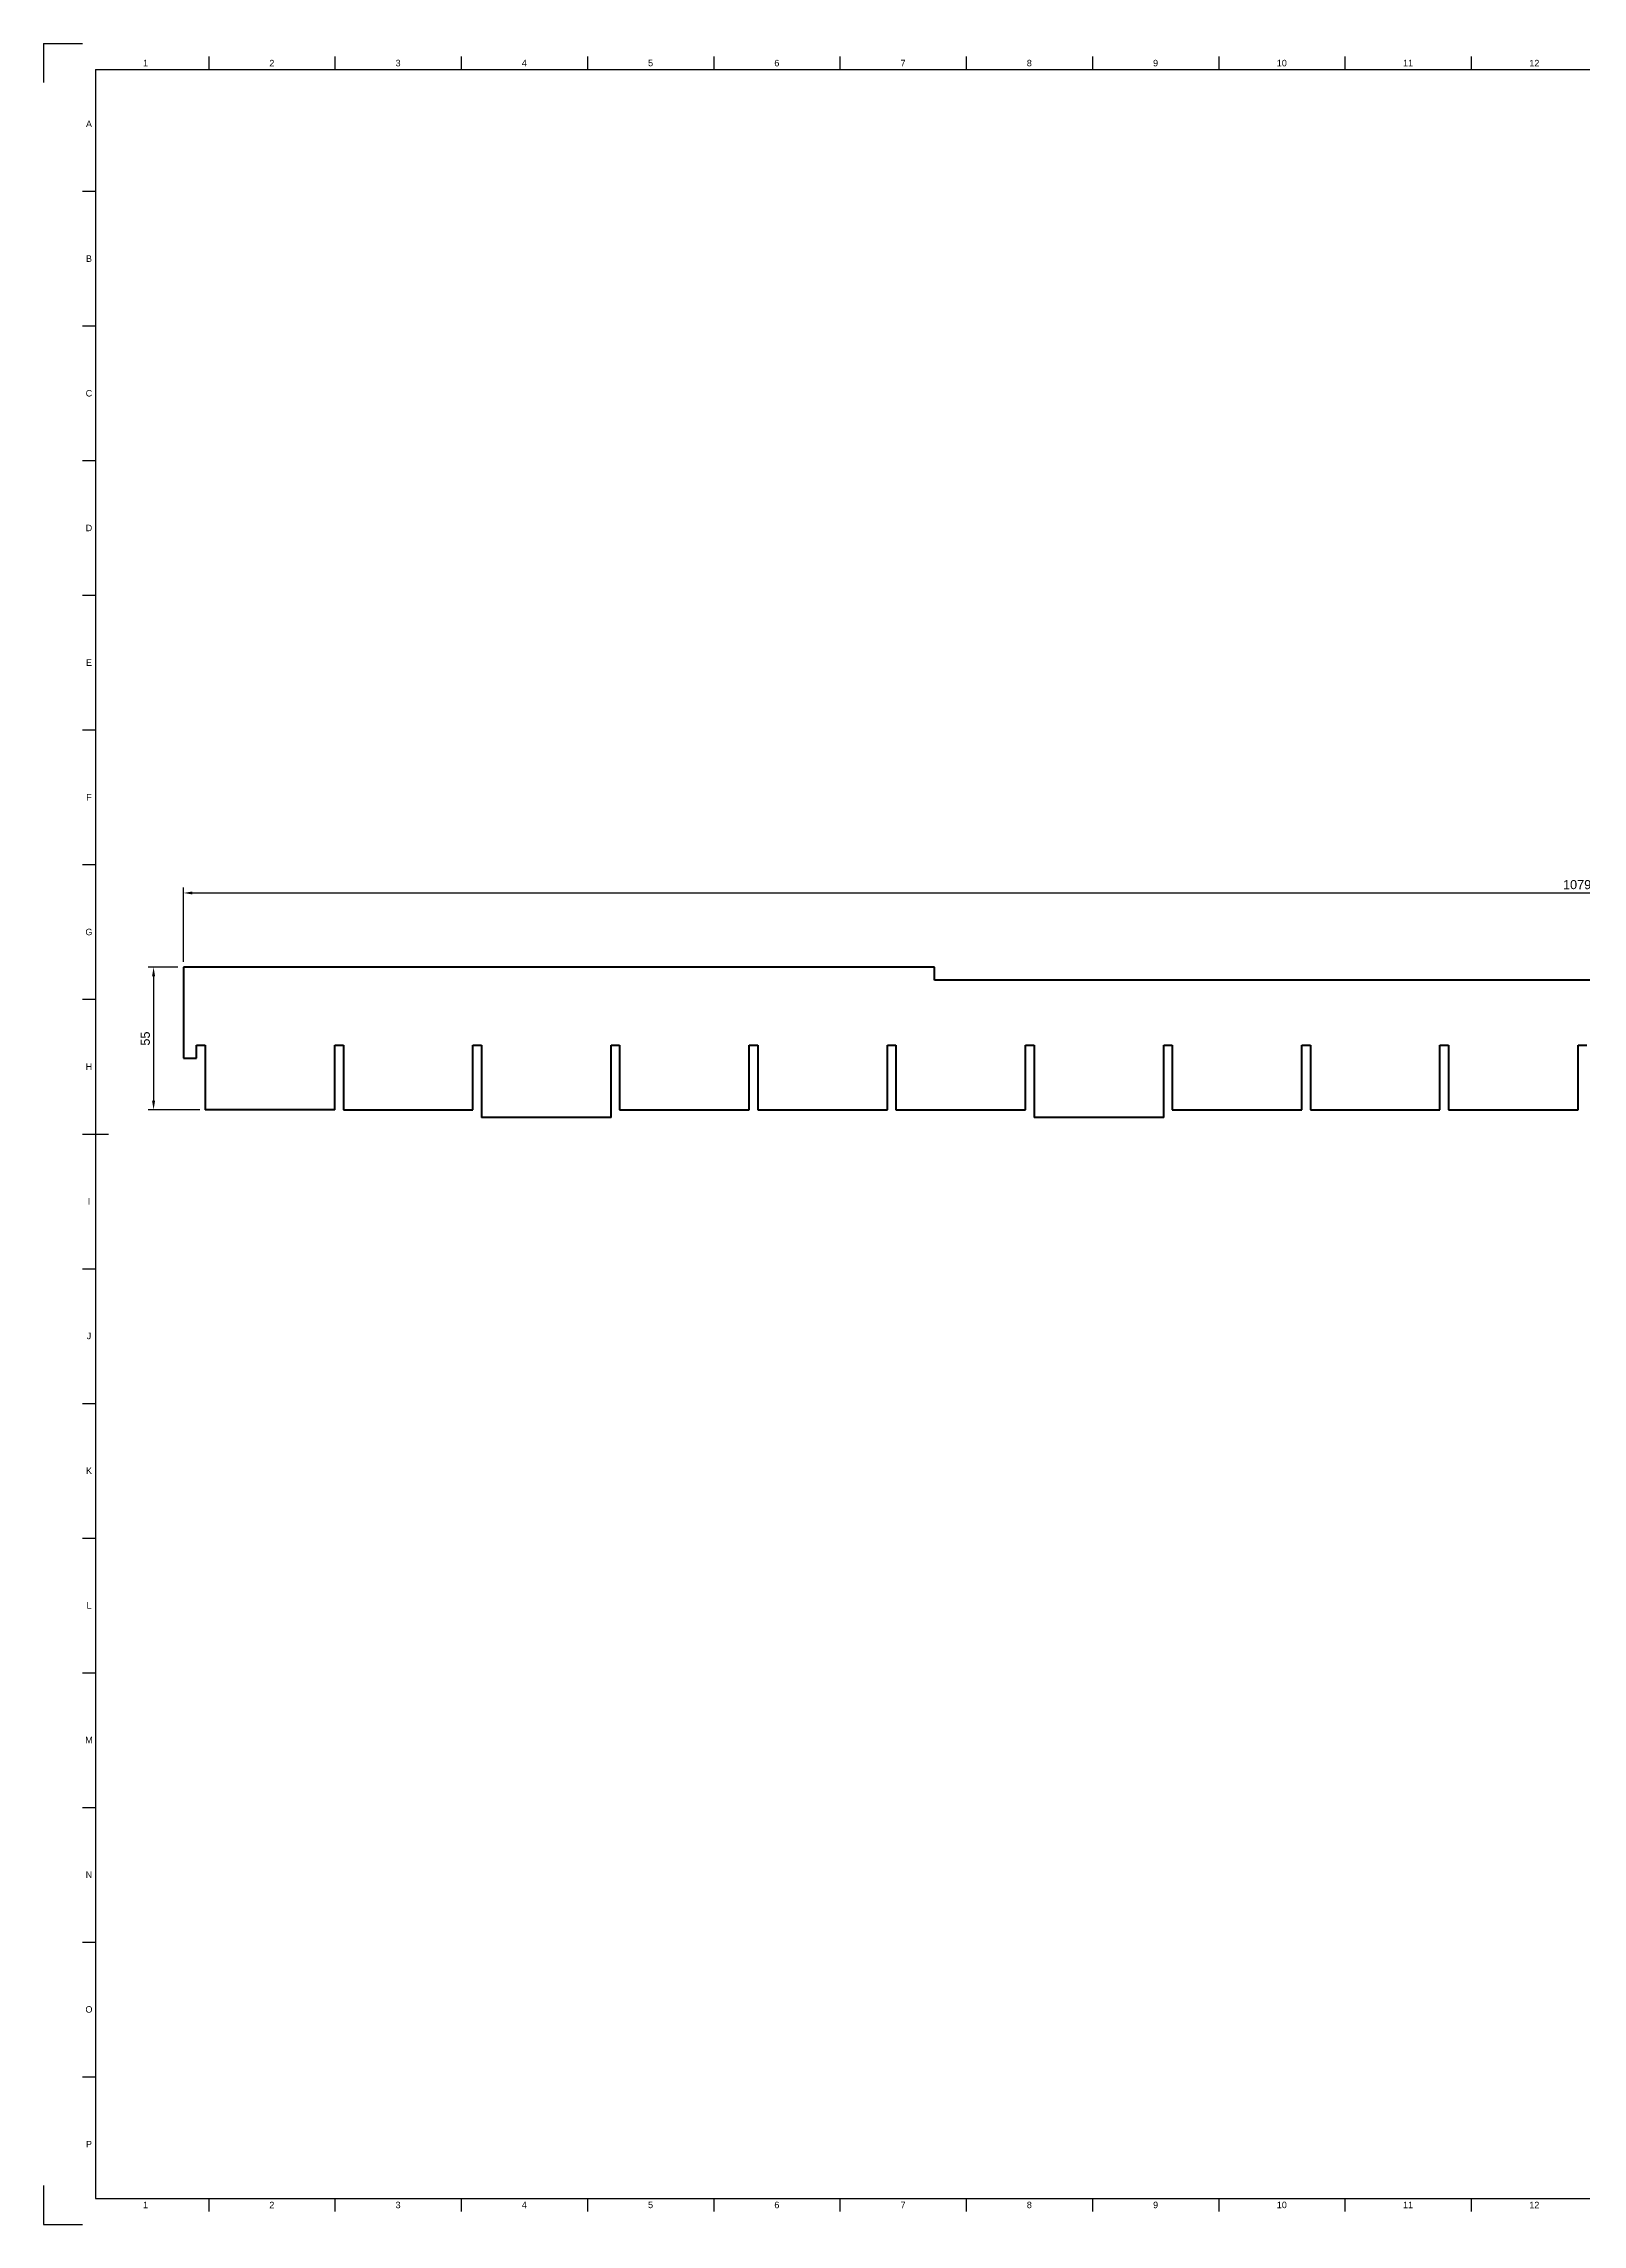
# Model space of a CAD drawing. Header units: millimetres. Extents: x 0 to 1189, y 0 to 841.
# Drawn here: x 0 to 594, y 0 to 841 of the extents above; entities that cross this region are included whole.
import ezdxf
from ezdxf.enums import TextEntityAlignment as Align

# ---------------------------------------------------------------- set-up
doc = ezdxf.new("R2010")
doc.units = ezdxf.units.MM
doc.header["$LTSCALE"] = 0.75
for name, color, linetype, lineweight in [('BORDER', 7, 'Continuous', 25), ('FD_Dimensions', 7, 'Continuous', 25), ('Visible', 7, 'Continuous', 50)]:
    doc.layers.add(name, color=color, linetype=linetype, lineweight=lineweight)
doc.styles.add('FusionTitle', font='arial.ttf')
doc.styles.get("Standard").update_dxf_attribs({"font": 'arial.ttf'})
doc.dimstyles.new('Dim-ISO-25', dxfattribs={"dimtxt": 3.5, "dimasz": 3.5, "dimexe": 2.1, "dimexo": 2.1, "dimgap": 1.4, "dimtad": 1, "dimzin": 12, "dimdsep": 46, "dimtxsty": 'Standard', "dimcen": 0, "dimazin": 3, "dimtp": 0.1, "dimtm": 0.1, "dimtfac": 0.714286, "dimtmove": 0, "dimatfit": 3, "dimfxl": 1, "dimtzin": 12, "dimarcsym": 0})

# ---------------------------------------------------------------- blocks, each defined once
blk = doc.blocks.new('ISO_A0_SHEET')
at = {"layer": 'BORDER'}
for p, q in [((63.708337, 836), (63.708337, 831)), ((112.41667, 836), (112.41667, 831)), ((161.125003, 836), (161.125003, 831)), ((209.833336, 836), (209.833336, 831)), ((258.541669, 836), (258.541669, 831)), ((307.250002, 836), (307.250002, 831)), ((355.958335, 836), (355.958335, 831)), ((404.666668, 836), (404.666668, 831)), ((453.375001, 836), (453.375001, 831)), ((502.083334, 836), (502.083334, 831)), ((550.791667, 836), (550.791667, 831)), ((20, 831), (1179, 831)), ((20, 831), (20, 10)), ((15, 784.0625), (20, 784.0625)), ((15, 732.125), (20, 732.125)), ((15, 680.1875), (20, 680.1875)), ((15, 628.25), (20, 628.25)), ((15, 576.3125), (20, 576.3125)), ((15, 524.375), (20, 524.375)), ((15, 472.4375), (20, 472.4375)), ((15, 420.5), (25, 420.5)), ((15, 368.5625), (20, 368.5625)), ((15, 316.625), (20, 316.625)), ((15, 264.6875), (20, 264.6875)), ((15, 212.75), (20, 212.75)), ((15, 160.8125), (20, 160.8125)), ((15, 108.875), (20, 108.875)), ((15, 56.9375), (20, 56.9375)), ((20, 10), (1179, 10)), ((63.708337, 10), (63.708337, 5)), ((112.41667, 10), (112.41667, 5)), ((161.125003, 10), (161.125003, 5)), ((209.833336, 10), (209.833336, 5)), ((258.541669, 10), (258.541669, 5)), ((307.250002, 10), (307.250002, 5)), ((355.958335, 10), (355.958335, 5)), ((404.666668, 10), (404.666668, 5)), ((453.375001, 10), (453.375001, 5)), ((502.083334, 10), (502.083334, 5)), ((550.791667, 10), (550.791667, 5))]:
    blk.add_line(p, q, dxfattribs=at)
at = {"layer": 'Defpoints'}
for p, q in [((0, 841), (15, 841)), ((0, 841), (0, 826)), ((0, 15), (0, 0)), ((0, 0), (15, 0))]:
    blk.add_line(p, q, dxfattribs=at)
at = {"layer": 'BORDER', "style": 'FusionTitle'}
for s, p in [('1', (39.35417, 833.5)), ('2', (88.062503, 833.5)), ('3', (136.770836, 833.5)), ('4', (185.479169, 833.5)), ('5', (234.187502, 833.5)), ('6', (282.895835, 833.5)), ('7', (331.604168, 833.5)), ('8', (380.312501, 833.5)), ('9', (429.020835, 833.5)), ('10', (477.729168, 833.5)), ('11', (526.4375, 833.5)), ('12', (575.145833, 833.5)), ('A', (17.5, 810.03125)), ('B', (17.5, 758.09375)), ('C', (17.5, 706.15625)), ('D', (17.5, 654.21875)), ('E', (17.5, 602.28125)), ('F', (17.5, 550.34375)), ('G', (17.5, 498.40625)), ('H', (17.5, 446.46875)), ('I', (17.5, 394.53125)), ('J', (17.5, 342.59375)), ('K', (17.5, 290.65625)), ('L', (17.5, 238.71875)), ('M', (17.5, 186.78125)), ('N', (17.5, 134.84375)), ('O', (17.5, 82.90625)), ('P', (17.5, 30.96875)), ('1', (39.35417, 7.5)), ('2', (88.062503, 7.5)), ('3', (136.770836, 7.5)), ('4', (185.479169, 7.5)), ('5', (234.187502, 7.5)), ('6', (282.895835, 7.5)), ('7', (331.604168, 7.5)), ('8', (380.312501, 7.5)), ('9', (429.020835, 7.5)), ('10', (477.729168, 7.5)), ('11', (526.4375, 7.5)), ('12', (575.145833, 7.5))]:
    blk.add_text(s, height=2.5, dxfattribs=at).set_placement(p, align=Align.MIDDLE)
blk = doc.blocks.new('*D6')
at = {"layer": 'Defpoints', "color": 0, "transparency": 16777216}
for p in [(1133.448664, 513.455565), (53.948664, 484.804111), (1133.448664, 484.804111)]:
    blk.add_point(p, dxfattribs=at)
at = {"layer": 'FD_Dimensions', "color": 0, "lineweight": -2, "transparency": 16777216}
for p, q in [((53.948664, 486.904111), (53.948664, 515.555565)), ((57.448664, 513.455565), (1129.948664, 513.455565)), ((1133.448664, 486.904111), (1133.448664, 515.555565))]:
    blk.add_line(p, q, dxfattribs=at)
at = {"layer": 'FD_Dimensions', "color": 0, "transparency": 16777216}
for points in [[(57.448664, 514.038898), (57.448664, 512.872232), (53.948664, 513.455565)], [(1129.948664, 514.038898), (1129.948664, 512.872232), (1133.448664, 513.455565)]]:
    blk.add_solid(points, dxfattribs=at)
at = {"layer": 'FD_Dimensions', "color": 0, "transparency": 16777216, "insert": (593.698664, 516.64257), "char_height": 3.5, "attachment_point": 5}
blk.add_mtext('1079.5', dxfattribs=at)
blk = doc.blocks.new('*D7')
at = {"layer": 'Defpoints', "color": 0, "transparency": 16777216}
for p in [(53.948664, 484.804111), (42.439796, 429.804111), (62.348664, 429.804111)]:
    blk.add_point(p, dxfattribs=at)
at = {"layer": 'FD_Dimensions', "color": 0, "lineweight": -2, "transparency": 16777216}
for p, q in [((51.848664, 484.804111), (40.339796, 484.804111)), ((42.439796, 481.304111), (42.439796, 433.304111)), ((60.248664, 429.804111), (40.339796, 429.804111))]:
    blk.add_line(p, q, dxfattribs=at)
at = {"layer": 'FD_Dimensions', "color": 0, "transparency": 16777216}
for points in [[(41.856463, 481.304111), (43.02313, 481.304111), (42.439796, 484.804111)], [(41.856463, 433.304111), (43.02313, 433.304111), (42.439796, 429.804111)]]:
    blk.add_solid(points, dxfattribs=at)
at = {"layer": 'FD_Dimensions', "color": 0, "transparency": 16777216, "insert": (39.259953, 457.304111), "char_height": 3.5, "attachment_point": 5, "rotation": 90}
blk.add_mtext('55', dxfattribs=at)

msp = doc.modelspace()

# ---------------------------------------------------------------- linework, layer by layer
at = {"layer": 'Visible', "extrusion": (-1, -2e-16, 0)}
for p, q in [((343.726455, 484.804111), (53.948664, 484.804111)), ((53.948664, 484.804111), (53.948664, 449.804111)), ((343.726455, 479.804111), (343.726455, 484.804111)), ((843.726455, 479.804111), (343.726455, 479.804111)), ((58.948664, 449.804111), (58.948664, 454.804111)), ((58.948664, 454.804111), (62.348664, 454.804111)), ((62.348664, 454.804111), (62.348664, 429.804111)), ((112.348664, 429.804111), (112.348664, 454.804111)), ((112.348664, 454.804111), (115.648664, 454.804111)), ((115.648664, 454.804111), (115.648664, 429.804111)), ((165.648664, 429.804111), (165.648664, 454.804111)), ((165.648664, 454.804111), (168.948664, 454.804111)), ((168.948664, 454.804111), (168.948664, 426.804111)), ((218.948664, 426.804111), (218.948664, 454.804111)), ((218.948664, 454.804111), (222.248664, 454.804111)), ((222.248664, 454.804111), (222.248664, 429.804111)), ((272.248664, 429.804111), (272.248664, 454.804111)), ((272.248664, 454.804111), (275.548664, 454.804111)), ((275.548664, 454.804111), (275.548664, 429.804111)), ((325.548664, 429.804111), (325.548664, 454.804111)), ((325.548664, 454.804111), (328.848664, 454.804111)), ((328.848664, 454.804111), (328.848664, 429.804111)), ((378.848664, 429.804111), (378.848664, 454.804111)), ((378.848664, 454.804111), (382.148664, 454.804111)), ((382.148664, 454.804111), (382.148664, 426.804111)), ((432.148664, 426.804111), (432.148664, 454.804111)), ((432.148664, 454.804111), (435.448664, 454.804111)), ((435.448664, 454.804111), (435.448664, 429.804111)), ((485.448664, 429.804111), (485.448664, 454.804111)), ((485.448664, 454.804111), (488.748664, 454.804111)), ((488.748664, 454.804111), (488.748664, 429.804111)), ((538.748664, 429.804111), (538.748664, 454.804111)), ((538.748664, 454.804111), (542.048664, 454.804111)), ((542.048664, 454.804111), (542.048664, 429.804111)), ((592.048664, 429.804111), (592.048664, 454.804111)), ((592.048664, 454.804111), (595.348664, 454.804111)), ((53.948664, 449.804111), (58.948664, 449.804111)), ((112.348664, 429.804111), (62.348664, 429.804111)), ((115.648664, 429.804111), (165.648664, 429.804111)), ((222.248664, 429.804111), (272.248664, 429.804111)), ((275.548664, 429.804111), (325.548664, 429.804111)), ((328.848664, 429.804111), (378.848664, 429.804111)), ((435.448664, 429.804111), (485.448664, 429.804111)), ((488.748664, 429.804111), (538.748664, 429.804111)), ((542.048664, 429.804111), (592.048664, 429.804111)), ((218.948664, 426.804111), (168.948664, 426.804111)), ((432.148664, 426.804111), (382.148664, 426.804111))]:
    msp.add_line(p, q, dxfattribs=at)

# ---------------------------------------------------------------- block references
at = {"layer": 'BORDER'}
msp.add_blockref('ISO_A0_SHEET', (0, 0), dxfattribs=at)

# ---------------------------------------------------------------- dimensions: what is measured, and where the dimension line sits
at = {"layer": 'FD_Dimensions'}
dim = msp.add_linear_dim(base=(1133.448664, 513.455565), p1=(53.948664, 484.804111), p2=(1133.448664, 484.804111), dimstyle='Dim-ISO-25', override={"dimlfac": 1, "dimclrd": 0, "dimclre": 0}, dxfattribs=at)
dim.commit()
dim.dimension.update_dxf_attribs({"geometry": '*D6', "text_midpoint": (593.698664, 516.64257)})
dim = msp.add_linear_dim(base=(42.439796, 429.804111), p1=(53.948664, 484.804111), p2=(62.348664, 429.804111), angle=270, dimstyle='Dim-ISO-25', override={"dimlfac": 1, "dimclrd": 0, "dimclre": 0}, dxfattribs=at)
dim.commit()
dim.dimension.update_dxf_attribs({"geometry": '*D7', "text_midpoint": (39.259953, 457.304111)})

doc.saveas('drawing.dxf')
